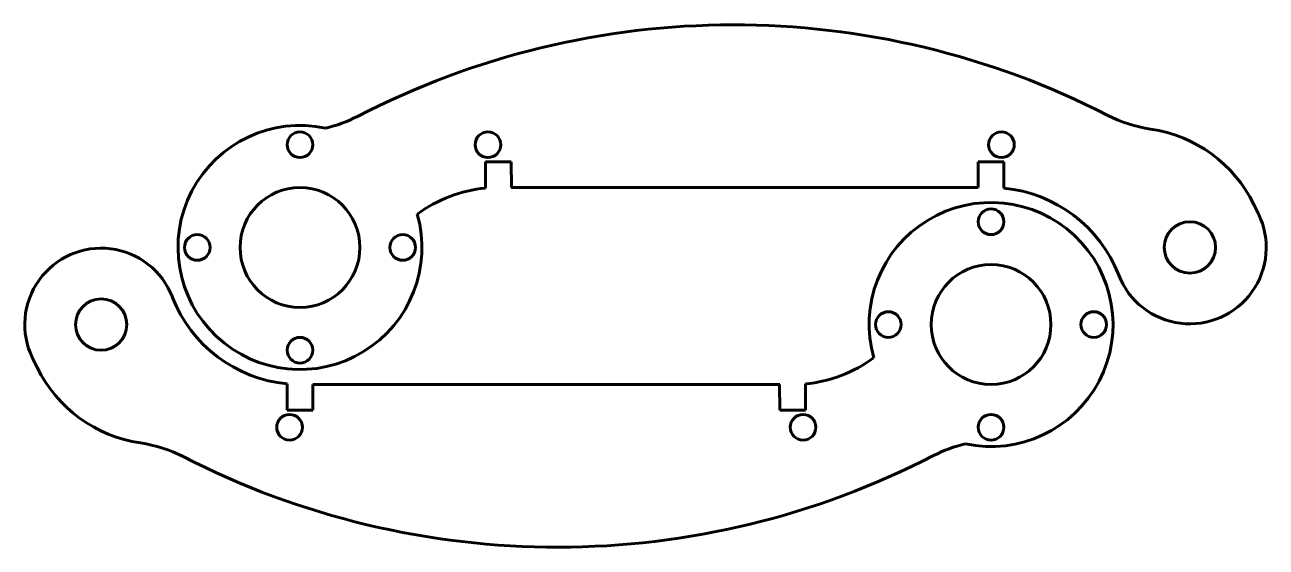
# Model space of a CAD drawing. Header units: millimetres. Extents: x -32 to 113, y -35 to 26.
import ezdxf

# ---------------------------------------------------------------- set-up
doc = ezdxf.new("R2010")
doc.units = ezdxf.units.MM
doc.linetypes.add('K5LT_BASIC', pattern=[0])

msp = doc.modelspace()

# ---------------------------------------------------------------- linework, layer by layer
at = {"color": 150, "linetype": 'K5LT_BASIC', "lineweight": 60, "true_color": 0x0080ff}
for p, q in [((21.69, 10), (24.69, 10)), ((21.69, 6.93), (21.69, 10)), ((24.69, 10), (24.7, 7)), ((79.24, 7), (79.24, 10)), ((79.24, 10), (82.24, 10)), ((82.24, 10), (82.24, 6.93)), ((79.24, 7), (24.69, 7)), ((24.7, 7), (24.69, 7)), ((24.69, 7), (24.69, 7)), ((111.44, 5.03), (111.98, 3.92)), ((-30.7, -14.03), (-31.24, -12.92)), ((-1.5, -19), (-1.5, -15.93)), ((59.05, -15.93), (59.05, -19)), ((1.5, -16), (56.05, -16)), ((1.5, -16), (1.5, -19)), ((56.04, -16), (56.05, -16)), ((56.05, -19), (56.04, -16)), ((56.05, -16), (56.05, -16)), ((1.5, -19), (-1.5, -19)), ((59.05, -19), (56.05, -19))]:
    msp.add_line(p, q, dxfattribs=at)
for centre, radius in [((0, 12), 1.5), ((21.96, 12), 1.5), ((81.96, 12), 1.5), ((0, 0), 7), ((80.74, 3), 1.5), ((103.97, 0), 3), ((-12, 0), 1.5), ((12, 0), 1.5), ((80.74, -9), 7), ((-23.23, -9), 3), ((68.74, -9), 1.5), ((92.74, -9), 1.5), ((0, -12), 1.5), ((-1.22, -21), 1.5), ((58.78, -21), 1.5), ((80.74, -21), 1.5)]:
    msp.add_circle(centre, radius, dxfattribs=at)
for centre, radius, start, end in [((50.67, -69.68), 95.68, 62.8155, 117.3472), ((-0.64, 29.52), 16, 283.089, 297.3472), ((101.69, 29.66), 16, 242.8155, 261.6815), ((0, 0), 14.25, 77.9076, 15.8525), ((97.06, -2), 16, 26.0572, 81.6815), ((23.18, -9), 16, 95.3598, 126.3139), ((80.74, -9), 16, 21.1755, 84.6157), ((80.74, -9), 14.25, 257.9076, 195.8525), ((103.97, 0), 8.92, 201.1755, 26.0572), ((-23.23, -9), 8.92, 21.1755, 206.0572), ((0, 0), 16, 201.1755, 264.6157), ((57.55, 0), 16, 275.3598, 306.3139), ((-16.32, -7), 16, 206.0572, 261.6815), ((-20.95, -38.66), 16, 62.8155, 81.6815), ((81.38, -38.52), 16, 103.089, 117.3472), ((30.07, 60.68), 95.68, 242.8155, 297.3472)]:
    msp.add_arc(centre, radius, start, end, dxfattribs=at)

doc.saveas('drawing.dxf')
